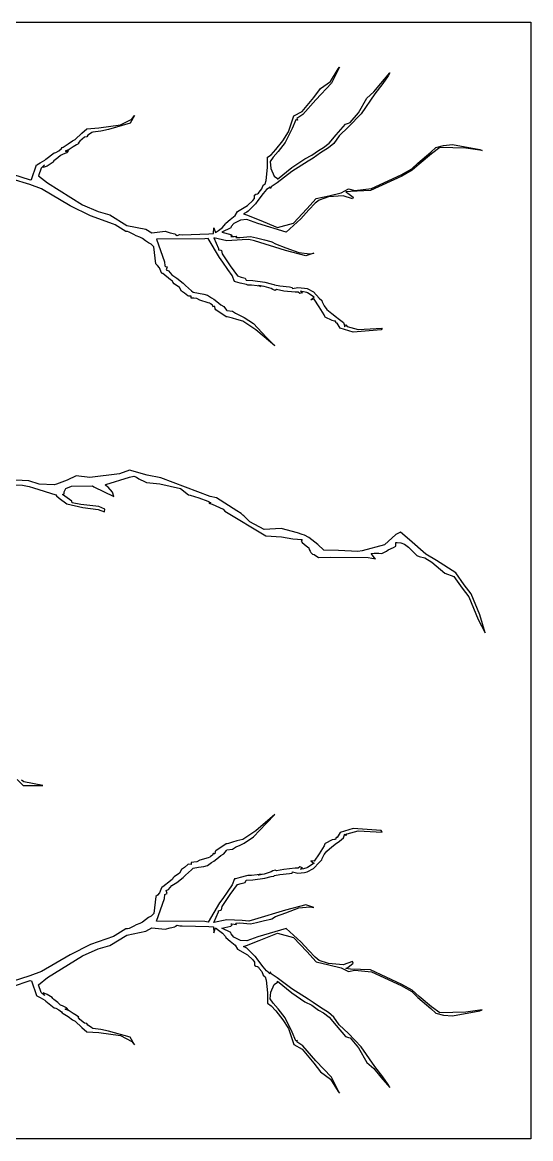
# Model space of a CAD drawing. Extents: x -90 to 240, y -94 to 210.
# Drawn here: x 101 to 239.9, y -94.3 to 210.5 of the extents above; entities that cross this region are included whole.
import ezdxf

# ---------------------------------------------------------------- set-up
doc = ezdxf.new("R2010")
doc.units = 0
doc.layers.add('Layer_1', color=7, linetype='CONTINUOUS')

msp = doc.modelspace()

# ---------------------------------------------------------------- linework, layer by layer
at = {"layer": 'Layer_1', "color": 7}
for p, q in [((-90.311111, 210.457151), (239.888889, 210.457151)), ((239.888889, 210.457151), (239.888889, -94.342849)), ((187.62879, 198.170051), (185.515676, 193.835555)), ((187.253115, 197.725816), (187.62879, 198.170051)), ((185.169516, 194.31174), (187.253115, 197.725816)), ((198.990413, 193.767652), (201.413172, 196.62912)), ((200.951411, 195.805886), (199.539631, 193.741118)), ((201.413172, 196.62912), (200.951411, 195.805886)), ((180.606816, 189.964818), (182.461225, 192.354038)), ((185.515676, 193.835555), (181.178547, 189.324811)), ((182.461225, 192.354038), (185.169516, 194.31174)), ((197.005637, 191.450156), (198.990413, 193.767652)), ((199.539631, 193.741118), (197.327622, 190.920146)), ((177.418495, 186.117864), (180.606816, 189.964818)), ((181.178547, 189.324811), (177.625392, 185.290777)), ((192.867413, 185.760361), (195.119777, 189.75943)), ((197.327622, 190.920146), (193.608531, 185.509957)), ((195.119777, 189.75943), (197.005637, 191.450156)), ((175.165165, 184.883943), (177.418495, 186.117864)), ((130.471912, 182.885798), (124.593804, 181.213668)), ((127.810116, 182.458886), (130.952861, 184.038114)), ((131.634713, 184.979596), (130.471912, 182.885798)), ((130.952861, 184.038114), (131.634713, 184.979596)), ((173.748093, 180.517609), (175.165165, 184.883943)), ((175.755447, 183.853962), (174.693682, 181.508599)), ((176.176031, 183.7652), (175.755447, 183.853962)), ((177.625392, 185.290777), (175.994977, 184.187099)), ((175.994977, 184.187099), (176.176031, 183.7652)), ((189.310876, 182.662103), (190.118309, 182.956512)), ((193.608531, 185.509957), (190.105022, 181.916825)), ((190.118309, 182.956512), (190.545601, 183.099299)), ((190.545601, 183.099299), (192.867413, 185.760361)), ((115.463992, 178.507473), (117.28113, 180.231659)), ((117.28113, 180.231659), (118.606691, 181.422273)), ((118.606691, 181.422273), (121.916119, 181.621694)), ((119.658167, 180.075285), (118.892523, 179.620391)), ((120.011187, 180.36425), (119.658167, 180.075285)), ((120.310639, 180.479459), (120.011187, 180.36425)), ((122.44729, 180.769896), (120.310639, 180.479459)), ((121.916119, 181.621694), (127.810116, 182.458886)), ((124.593804, 181.213668), (122.44729, 180.769896)), ((172.169582, 178.123087), (173.748093, 180.517609)), ((174.693682, 181.508599), (172.783833, 177.639572)), ((186.740247, 179.727779), (189.310876, 182.662103)), ((190.105022, 181.916825), (187.542243, 179.475549)), ((112.172569, 176.40032), (113.535437, 177.262455)), ((113.535437, 177.262455), (114.71159, 178.135109)), ((114.71159, 178.135109), (115.463992, 178.507473)), ((115.820012, 177.007473), (114.933281, 176.424913)), ((116.4297, 177.378505), (115.820012, 177.007473)), ((116.679788, 178.04635), (116.245259, 177.466976)), ((116.245259, 177.466976), (116.4297, 177.378505)), ((117.983378, 179.080037), (116.679788, 178.04635)), ((118.666167, 179.152461), (117.983378, 179.080037)), ((118.892523, 179.620391), (118.666167, 179.152461)), ((170.280649, 175.732853), (172.169582, 178.123087)), ((172.783833, 177.639572), (170.940998, 175.186649)), ((183.299715, 176.246148), (184.807552, 177.424217)), ((186.09404, 177.401535), (184.611337, 176.146176)), ((184.807552, 177.424217), (186.740247, 179.727779)), ((187.542243, 179.475549), (186.09404, 177.401535)), ((213.942648, 176.308169), (216.041052, 176.846931)), ((216.041052, 176.846931), (218.50339, 177.103999)), ((218.50339, 177.103999), (226.03655, 175.728767)), ((107.455479, 173.068083), (109.727306, 174.857304)), ((109.727306, 174.857304), (110.144241, 174.95206)), ((110.144241, 174.95206), (110.938141, 175.395685)), ((111.465425, 174.135721), (110.741209, 173.44485)), ((110.938141, 175.395685), (111.697048, 175.999305)), ((111.983768, 174.361098), (111.465425, 174.135721)), ((111.697048, 175.999305), (111.902006, 176.28569)), ((111.902006, 176.28569), (112.172569, 176.40032)), ((113.070092, 174.864893), (111.983768, 174.361098)), ((113.787792, 175.709621), (112.751963, 175.259098)), ((112.751963, 175.259098), (112.91386, 175.156434)), ((112.91386, 175.156434), (113.638076, 175.504231)), ((113.638076, 175.504231), (113.070092, 174.864893)), ((114.933281, 176.424913), (113.787792, 175.709621)), ((168.000392, 173.638677), (168.985308, 174.312054)), ((168.985308, 174.312054), (170.280649, 175.732853)), ((170.940998, 175.186649), (169.537067, 173.637201)), ((178.178982, 173.223266), (180.122116, 174.183318)), ((180.122116, 174.183318), (181.932634, 175.485026)), ((182.452591, 174.801568), (180.455195, 173.377351)), ((181.932634, 175.485026), (183.299715, 176.246148)), ((184.611337, 176.146176), (182.452591, 174.801568)), ((209.075895, 172.026717), (212.639058, 175.021382)), ((212.771067, 174.569152), (209.457716, 171.769965)), ((212.639058, 175.021382), (213.942648, 176.308169)), ((215.077525, 176.272857), (212.771067, 174.569152)), ((222.184615, 176.061936), (215.077525, 176.272857)), ((226.674759, 175.459561), (222.184615, 176.061936)), ((226.03655, 175.728767), (226.674759, 175.459561)), ((103.553297, 167.525967), (104.877701, 171.504671)), ((104.877701, 171.504671), (104.976244, 171.565475)), ((104.976244, 171.565475), (105.915813, 172.098413)), ((105.915813, 172.098413), (107.19063, 172.817185)), ((107.06218, 171.518835), (106.146617, 170.667331)), ((106.687202, 170.786711), (107.06218, 171.518835)), ((107.792689, 171.225124), (106.687202, 170.786711)), ((107.19063, 172.817185), (107.455479, 173.068083)), ((109.17588, 172.071268), (107.792689, 171.225124)), ((109.372375, 172.284276), (109.17588, 172.071268)), ((109.654882, 172.595488), (109.372375, 172.284276)), ((110.741209, 173.44485), (109.654882, 172.595488)), ((167.642738, 167.291262), (168.016987, 170.818346)), ((168.016987, 170.818346), (168.000392, 173.638677)), ((169.537067, 173.637201), (168.728943, 172.424427)), ((168.728943, 172.424427), (168.855788, 170.554324)), ((170.69947, 167.59839), (174.638327, 170.810147)), ((174.638327, 170.810147), (178.178982, 173.223266)), ((179.084131, 172.523064), (174.655601, 169.728948)), ((180.455195, 173.377351), (179.084131, 172.523064)), ((207.374487, 170.458148), (209.075895, 172.026717)), ((209.457716, 171.769965), (207.505816, 170.050329)), ((103.04791, 166.139739), (98.20796, 167.658916)), ((98.29949, 169.009569), (103.171182, 167.407718)), ((106.146617, 170.667331), (105.382004, 168.55647)), ((105.382004, 168.55647), (107.880635, 166.599434)), ((168.855788, 170.554324), (169.806199, 168.479675)), ((169.806199, 168.479675), (170.676158, 167.839177)), ((174.655601, 169.728948), (170.633779, 166.665598)), ((170.676158, 167.839177), (170.69947, 167.59839)), ((204.675619, 168.467161), (196.144097, 164.495323)), ((196.41045, 165.090629), (204.477617, 168.776372)), ((204.477617, 168.776372), (207.374487, 170.458148)), ((207.505816, 170.050329), (204.675619, 168.467161)), ((106.272206, 164.991191), (103.04791, 166.139739)), ((103.171182, 167.407718), (103.553297, 167.525967)), ((114.072608, 160.367383), (106.272206, 164.991191)), ((107.880635, 166.599434), (117.454254, 160.637156)), ((165.75462, 164.122146), (166.481153, 164.96699)), ((166.481153, 164.96699), (166.774944, 165.998566)), ((166.774944, 165.998566), (167.307554, 166.384891)), ((167.712469, 164.816817), (166.825114, 163.684606)), ((167.307554, 166.384891), (167.642738, 167.291262)), ((168.132229, 165.117685), (167.712469, 164.816817)), ((168.581812, 165.570581), (168.132229, 165.117685)), ((168.650903, 165.23614), (168.581812, 165.570581)), ((168.783373, 165.111313), (168.650903, 165.23614)), ((168.972806, 165.563224), (168.783373, 165.111313)), ((170.633779, 166.665598), (168.972806, 165.563224)), ((188.142826, 163.939907), (190.115388, 164.966033)), ((190.115388, 164.966033), (191.85351, 164.548624)), ((191.85351, 164.548624), (196.41045, 165.090629)), ((162.53346, 160.416995), (163.957601, 161.787909)), ((163.957601, 161.787909), (164.393459, 162.378928)), ((164.393459, 162.378928), (164.465881, 163.253088)), ((164.465881, 163.253088), (164.767796, 163.533679)), ((165.327511, 161.790661), (164.664303, 160.868675)), ((164.767796, 163.533679), (165.249852, 163.629305)), ((165.249852, 163.629305), (165.522444, 163.783243)), ((166.825114, 163.684606), (165.327511, 161.790661)), ((165.522444, 163.783243), (165.75462, 164.122146)), ((178.73601, 159.518879), (181.279941, 162.339764)), ((182.123865, 161.928148), (180.981426, 161.068502)), ((181.279941, 162.339764), (184.749096, 163.109228)), ((184.677592, 162.782723), (182.123865, 161.928148)), ((188.666953, 163.105667), (184.677592, 162.782723)), ((184.749096, 163.109228), (188.142826, 163.939907)), ((191.201712, 162.233507), (188.666953, 163.105667)), ((190.622341, 164.296915), (189.391171, 164.1603)), ((189.391171, 164.1603), (189.946201, 163.832462)), ((189.946201, 163.832462), (191.394636, 162.704448)), ((196.144097, 164.495323), (190.622341, 164.296915)), ((191.394636, 162.704448), (191.201712, 162.233507)), ((119.64055, 157.612722), (114.072608, 160.367383)), ((117.454254, 160.637156), (121.702754, 158.785073)), ((121.702754, 158.785073), (124.892909, 157.899559)), ((159.124571, 157.749038), (159.770648, 158.835365)), ((159.770648, 158.835365), (162.53346, 160.416995)), ((162.360824, 158.618099), (161.41934, 158.163261)), ((162.739984, 158.910306), (162.360824, 158.618099)), ((164.563569, 160.737941), (162.739984, 158.910306)), ((164.664303, 160.868675), (164.563569, 160.737941)), ((175.084243, 155.63505), (178.73601, 159.518879)), ((179.293105, 159.219402), (177.050694, 156.822534)), ((180.981426, 161.068502), (179.293105, 159.219402)), ((125.949766, 155.360812), (119.64055, 157.612722)), ((124.892909, 157.899559), (129.573167, 155.019292)), ((156.51513, 155.426039), (156.577634, 155.655993)), ((156.577634, 155.655993), (157.787927, 156.662714)), ((157.787927, 156.662714), (159.124571, 157.749038)), ((158.815095, 155.536817), (158.104998, 154.700781)), ((160.654805, 156.449388), (158.815095, 155.536817)), ((162.334403, 156.599852), (160.654805, 156.449388)), ((161.41934, 158.163261), (162.213959, 157.865407)), ((162.213959, 157.865407), (165.6902, 156.503877)), ((165.356007, 155.526358), (162.334403, 156.599852)), ((173.087027, 153.198724), (165.356007, 155.526358)), ((165.6902, 156.503877), (170.731778, 154.475983)), ((170.731778, 154.475983), (175.084243, 155.63505)), ((177.050694, 156.822534), (173.087027, 153.198724)), ((126.385151, 155.141838), (125.949766, 155.360812)), ((129.258636, 153.332918), (126.385151, 155.141838)), ((129.73234, 153.324225), (129.258636, 153.332918)), ((129.573167, 155.019292), (134.779114, 153.94151)), ((130.197188, 153.190099), (129.73234, 153.324225)), ((131.453365, 152.53474), (130.197188, 153.190099)), ((132.10682, 152.172632), (131.453365, 152.53474)), ((134.779114, 153.94151), (136.37849, 153.004346)), ((136.37849, 153.004346), (140.060268, 153.394524)), ((140.060268, 153.394524), (141.375929, 153.000232)), ((141.375929, 153.000232), (142.679519, 152.723784)), ((142.679519, 152.723784), (142.896443, 152.559067)), ((142.896443, 152.559067), (143.275648, 152.265353)), ((143.275648, 152.265353), (144.07027, 152.510285)), ((144.07027, 152.510285), (144.712047, 152.471437)), ((144.712047, 152.471437), (151.976796, 152.695829)), ((151.976796, 152.695829), (153.228455, 152.773319)), ((153.228455, 152.773319), (153.300876, 154.368247)), ((153.300876, 154.368247), (153.764132, 153.032532)), ((153.764132, 153.032532), (154.600806, 153.658111)), ((154.600806, 153.658111), (155.722295, 154.457935)), ((157.992595, 154.328039), (155.482775, 153.132185)), ((155.482775, 153.132185), (157.967996, 152.547364)), ((155.722295, 154.457935), (156.51513, 155.426039)), ((157.967996, 152.547364), (158.305164, 152.210721)), ((158.104998, 154.700781), (157.992595, 154.328039)), ((133.072446, 151.810524), (132.10682, 152.172632)), ((133.852192, 151.473793), (133.072446, 151.810524)), ((134.648832, 150.837089), (133.852192, 151.473793)), ((135.509429, 150.252474), (134.648832, 150.837089)), ((136.161224, 149.875301), (135.509429, 150.252474)), ((136.906618, 149.123099), (136.161224, 149.875301)), ((150.862826, 151.304722), (137.656914, 151.224391)), ((137.656914, 151.224391), (139.833102, 145.043227)), ((151.804308, 151.445337), (150.862826, 151.304722)), ((154.919124, 146.202294), (151.804308, 151.445337)), ((156.916628, 150.83966), (153.325164, 151.613067)), ((153.325164, 151.613067), (154.556333, 148.662434)), ((161.109084, 151.058839), (156.916628, 150.83966)), ((158.305164, 152.210721), (157.960153, 151.955304)), ((157.960153, 151.955304), (158.91129, 152.008432)), ((158.91129, 152.008432), (159.47618, 152.113616)), ((159.47618, 152.113616), (159.334361, 151.746061)), ((159.334361, 151.746061), (160.409151, 151.692239)), ((160.409151, 151.692239), (163.335648, 151.946583)), ((162.910322, 151.20177), (161.109084, 151.058839)), ((164.475775, 150.796556), (162.910322, 151.20177)), ((163.335648, 151.946583), (164.982302, 151.615472)), ((172.879024, 148.169792), (164.475775, 150.796556)), ((164.982302, 151.615472), (167.174184, 151.030535)), ((167.174184, 151.030535), (168.912303, 150.656404)), ((168.912303, 150.656404), (169.161449, 150.566313)), ((169.161449, 150.566313), (170.175355, 149.955217)), ((170.175355, 149.955217), (173.023866, 148.930364)), ((137.485992, 144.48811), (136.906618, 149.123099)), ((154.556333, 148.662434), (154.603185, 148.376105)), ((154.603185, 148.376105), (155.282307, 148.248095)), ((155.282307, 148.248095), (155.392608, 148.125353)), ((155.392608, 148.125353), (155.582547, 147.249254)), ((155.582547, 147.249254), (157.815311, 143.961134)), ((178.478448, 146.740941), (172.879024, 148.169792)), ((173.023866, 148.930364), (176.554469, 147.604874)), ((176.554469, 147.604874), (179.570733, 147.287001)), ((180.642875, 147.474572), (178.478448, 146.740941)), ((179.570733, 147.287001), (180.642875, 147.474572)), ((137.894684, 144.096397), (137.485992, 144.48811)), ((138.437493, 143.462359), (137.894684, 144.096397)), ((138.861969, 142.521659), (138.437493, 143.462359)), ((139.833102, 145.043227), (139.971207, 143.937495)), ((139.971207, 143.937495), (140.076772, 143.795952)), ((140.076772, 143.795952), (140.538632, 143.699835)), ((140.538632, 143.699835), (140.437418, 143.117797)), ((155.773428, 145.01794), (154.919124, 146.202294)), ((157.148759, 143.016059), (155.773428, 145.01794)), ((157.815311, 143.961134), (159.832142, 141.228548)), ((139.130845, 141.921226), (138.861969, 142.521659)), ((139.432487, 141.836203), (139.130845, 141.921226)), ((141.493076, 140.185855), (139.432487, 141.836203)), ((140.437418, 143.117797), (140.316551, 142.863509)), ((140.316551, 142.863509), (140.906523, 142.595113)), ((140.906523, 142.595113), (141.871375, 141.51968)), ((141.871375, 141.51968), (143.180263, 140.648796)), ((143.180263, 140.648796), (144.910373, 139.281502)), ((158.322261, 141.292943), (157.148759, 143.016059)), ((159.001183, 139.694509), (158.322261, 141.292943)), ((159.832142, 141.228548), (160.769419, 140.884748)), ((160.769419, 140.884748), (161.894878, 140.644712)), ((161.894878, 140.644712), (162.127328, 140.042165)), ((142.008284, 139.757611), (141.493076, 140.185855)), ((142.155127, 139.498836), (142.008284, 139.757611)), ((142.461911, 139.08073), (142.155127, 139.498836)), ((143.928115, 138.079168), (142.461911, 139.08073)), ((144.528261, 137.086556), (143.928115, 138.079168)), ((144.910373, 139.281502), (145.603488, 138.629707)), ((145.603488, 138.629707), (147.219817, 137.171019)), ((147.219817, 137.171019), (147.676272, 136.743094)), ((159.242241, 139.630315), (159.001183, 139.694509)), ((160.564788, 139.247523), (159.242241, 139.630315)), ((162.217693, 138.850391), (160.564788, 139.247523)), ((162.127328, 140.042165), (163.994857, 139.943062)), ((162.649755, 138.718091), (162.217693, 138.850391)), ((163.587453, 138.724187), (162.649755, 138.718091)), ((165.192109, 138.536585), (163.587453, 138.724187)), ((163.994857, 139.943062), (167.30279, 139.494281)), ((166.216228, 138.357239), (165.192109, 138.536585)), ((167.085287, 138.340147), (165.49493, 138.625113)), ((165.49493, 138.625113), (165.946557, 138.497362)), ((165.946557, 138.497362), (166.216228, 138.357239)), ((169.029132, 137.756343), (167.085287, 138.340147)), ((167.30279, 139.494281), (169.017211, 139.050653)), ((169.017211, 139.050653), (169.69247, 138.907837)), ((169.457816, 137.511238), (169.029132, 137.756343)), ((170.03719, 137.255503), (169.457816, 137.511238)), ((169.69247, 138.907837), (169.929192, 138.741817)), ((169.929192, 138.741817), (171.369081, 138.473599)), ((170.416686, 137.48027), (170.03719, 137.255503)), ((172.426492, 137.061122), (170.416686, 137.48027)), ((171.369081, 138.473599), (173.956802, 138.204856)), ((173.956802, 138.204856), (174.761988, 138.076002)), ((174.761988, 138.076002), (174.791181, 137.781014)), ((174.791181, 137.781014), (176.287896, 138.070267)), ((176.287896, 138.070267), (178.101128, 137.901495)), ((178.101128, 137.901495), (178.804728, 137.781477)), ((178.804728, 137.781477), (180.591164, 136.835708)), ((145.351331, 136.516103), (144.528261, 137.086556)), ((146.232276, 135.741829), (145.351331, 136.516103)), ((146.45719, 135.64519), (146.232276, 135.741829)), ((147.104546, 135.722042), (146.45719, 135.64519)), ((147.096898, 135.443221), (147.104546, 135.722042)), ((147.096898, 135.153534), (147.096898, 135.443221)), ((147.850138, 135.106575), (147.096898, 135.153534)), ((147.676272, 136.743094), (149.180138, 136.482956)), ((148.684886, 135.041077), (147.850138, 135.106575)), ((149.537197, 134.600407), (148.684886, 135.041077)), ((149.180138, 136.482956), (150.628573, 136.269949)), ((151.813573, 133.875869), (149.537197, 134.600407)), ((150.628573, 136.269949), (151.556593, 135.97499)), ((151.556593, 135.97499), (152.68772, 135.23988)), ((152.68772, 135.23988), (153.329431, 134.863779)), ((153.329431, 134.863779), (154.153689, 134.211318)), ((154.153689, 134.211318), (155.208128, 133.289563)), ((175.575702, 136.778445), (172.426492, 137.061122)), ((176.384924, 136.782509), (175.575702, 136.778445)), ((176.784378, 136.384683), (176.384924, 136.782509)), ((177.514013, 136.638161), (176.784378, 136.384683)), ((177.818023, 136.88396), (177.006391, 137.059945)), ((177.006391, 137.059945), (177.176043, 136.891636)), ((177.176043, 136.891636), (177.514013, 136.638161)), ((178.771039, 136.690316), (177.818023, 136.88396)), ((178.920956, 136.584494), (178.771039, 136.690316)), ((180.700567, 135.420722), (178.920956, 136.584494)), ((179.813867, 134.733915), (180.41088, 135.153514)), ((180.693153, 134.863827), (179.813867, 134.733915)), ((180.41088, 135.153514), (180.700567, 135.420722)), ((180.591164, 136.835708), (182.145638, 135.16158)), ((182.138825, 132.81438), (180.693153, 134.863827)), ((182.145638, 135.16158), (182.79303, 134.469227)), ((182.79303, 134.469227), (182.906111, 134.09837)), ((152.187648, 133.739457), (151.813573, 133.875869)), ((152.441058, 133.594555), (152.187648, 133.739457)), ((152.890635, 133.318658), (152.441058, 133.594555)), ((153.225079, 132.66353), (152.890635, 133.318658)), ((153.314315, 132.863704), (153.225079, 132.66353)), ((153.572958, 132.860797), (153.314315, 132.863704)), ((153.700985, 132.213433), (153.572958, 132.860797)), ((153.851443, 131.970589), (153.700985, 132.213433)), ((156.72455, 130.084843), (153.851443, 131.970589)), ((155.208128, 133.289563), (156.080595, 132.833569)), ((156.080595, 132.833569), (156.760054, 131.899994)), ((156.760054, 131.899994), (156.84931, 131.76216)), ((156.84931, 131.76216), (158.402457, 131.56135)), ((158.402457, 131.56135), (159.25128, 131.020011)), ((183.483634, 130.611371), (182.138825, 132.81438)), ((182.906111, 134.09837), (183.454449, 133.007612)), ((183.454449, 133.007612), (184.176808, 132.091886)), ((184.176808, 132.091886), (185.51775, 130.927256)), ((156.941814, 130.068615), (156.72455, 130.084843)), ((157.293874, 129.996194), (156.941814, 130.068615)), ((158.43193, 129.648569), (157.293874, 129.996194)), ((159.605159, 129.286461), (158.43193, 129.648569)), ((159.25128, 131.020011), (159.642951, 130.831049)), ((161.214853, 128.881131), (159.605159, 129.286461)), ((159.642951, 130.831049), (160.294266, 130.545362)), ((160.294266, 130.545362), (161.613017, 129.902979)), ((164.835939, 126.503237), (161.214853, 128.881131)), ((161.613017, 129.902979), (164.141178, 128.210368)), ((164.141178, 128.210368), (167.657464, 124.507477)), ((183.694169, 130.126058), (183.483634, 130.611371)), ((183.732562, 130.000015), (183.694169, 130.126058)), ((185.625243, 129.043124), (183.732562, 130.000015)), ((185.51775, 130.927256), (185.91493, 130.654226)), ((186.277038, 128.903029), (185.625243, 129.043124)), ((185.91493, 130.654226), (186.485629, 130.228852)), ((186.566725, 128.8984), (186.277038, 128.903029)), ((186.485629, 130.228852), (187.698854, 129.359791)), ((186.702737, 128.33018), (186.566725, 128.8984)), ((187.006219, 128.326708), (186.702737, 128.33018)), ((187.856441, 126.979927), (187.006219, 128.326708)), ((187.698854, 129.359791), (188.740954, 128.49073)), ((188.740954, 128.49073), (188.95664, 127.911356)), ((169.982032, 122.131603), (164.835939, 126.503237)), ((191.418978, 125.875989), (187.856441, 126.979927)), ((188.95664, 127.911356), (189.09906, 127.331982)), ((189.09906, 127.331982), (189.2231, 127.659241)), ((189.2231, 127.659241), (189.423269, 127.840295)), ((189.423269, 127.840295), (189.754976, 127.373263)), ((189.754976, 127.373263), (192.722568, 126.571845)), ((199.027946, 126.457881), (191.418978, 125.875989)), ((192.722568, 126.571845), (199.341844, 126.923697)), ((199.341844, 126.923697), (199.027946, 126.457881)), ((167.657464, 124.507477), (167.657464, 124.50663)), ((167.657464, 124.50663), (169.982032, 122.131603)), ((102.809681, 85.309545), (97.423441, 85.529481)), ((113.24078, 85.406773), (110.358425, 84.362269)), ((115.757537, 86.677242), (113.24078, 85.406773)), ((119.481814, 86.224405), (115.757537, 86.677242)), ((127.560601, 87.151369), (119.481814, 86.224405)), ((123.800531, 84.240405), (130.299152, 86.248919)), ((130.2436, 88.140158), (127.560601, 87.151369)), ((135.099654, 86.857833), (130.2436, 88.140158)), ((130.299152, 86.248919), (131.456303, 86.531214)), ((131.456303, 86.531214), (132.221264, 86.244857)), ((132.221264, 86.244857), (132.83683, 85.829395)), ((132.83683, 85.829395), (134.554508, 85.010861)), ((138.868401, 86.11335), (135.099654, 86.857833)), ((152.315889, 80.984052), (138.868401, 86.11335)), ((98.232502, 84.211813), (101.018724, 84.097228)), ((101.018724, 84.097228), (102.843573, 83.728209)), ((105.593221, 84.402847), (102.809681, 85.309545)), ((102.843573, 83.728209), (104.062886, 83.356192)), ((104.062886, 83.356192), (110.121934, 81.434038)), ((109.735135, 84.1713), (105.593221, 84.402847)), ((110.358425, 84.362269), (109.735135, 84.1713)), ((112.424139, 82.292736), (112.922852, 83.207187)), ((112.922852, 83.207187), (114.456252, 83.78191)), ((114.456252, 83.78191), (120.189653, 83.880696)), ((120.189653, 83.880696), (120.500126, 83.645461)), ((120.500126, 83.645461), (125.998486, 80.994412)), ((123.640404, 84.046646), (123.800531, 84.240405)), ((124.448313, 83.573006), (123.640404, 84.046646)), ((125.64822, 82.137127), (124.448313, 83.573006)), ((134.554508, 85.010861), (134.961511, 84.83203)), ((134.961511, 84.83203), (138.551217, 84.489593)), ((138.551217, 84.489593), (144.192182, 83.168951)), ((144.192182, 83.168951), (146.381044, 81.433381)), ((110.121934, 81.434038), (110.3464, 81.207498)), ((110.3464, 81.207498), (111.093456, 80.519421)), ((111.093456, 80.519421), (113.155558, 78.996609)), ((111.987409, 81.575739), (112.438589, 81.701562)), ((114.492439, 79.702486), (111.987409, 81.575739)), ((112.438589, 81.701562), (112.424139, 82.292736)), ((114.581218, 79.223476), (114.492439, 79.702486)), ((125.998486, 80.994412), (125.64822, 82.137127)), ((146.381044, 81.433381), (146.889129, 81.335331)), ((146.889129, 81.335331), (149.213039, 80.644301)), ((149.213039, 80.644301), (151.650325, 79.694691)), ((151.650325, 79.694691), (152.470829, 79.29691)), ((152.231271, 79.26286), (151.936721, 79.141426)), ((152.470829, 79.29691), (152.231271, 79.26286)), ((154.035009, 80.61946), (152.315889, 80.984052)), ((159.606028, 77.087765), (154.035009, 80.61946)), ((113.155558, 78.996609), (117.57684, 77.973477)), ((116.944868, 78.816997), (114.581218, 79.223476)), ((121.934114, 78.226193), (116.944868, 78.816997)), ((117.57684, 77.973477), (121.732983, 77.410204)), ((121.732983, 77.410204), (123.484454, 76.807011)), ((123.546294, 77.556869), (121.934114, 78.226193)), ((123.484454, 76.807011), (123.546294, 77.556869)), ((151.936721, 79.141426), (152.827982, 78.919602)), ((152.827982, 78.919602), (155.884366, 77.574469)), ((155.884366, 77.574469), (156.331629, 77.008856)), ((156.331629, 77.008856), (167.553637, 70.234526)), ((160.807377, 76.369823), (159.606028, 77.087765)), ((161.21763, 75.891182), (160.807377, 76.369823)), ((161.493242, 75.688146), (161.21763, 75.891182)), ((163.142035, 74.032374), (161.493242, 75.688146)), ((167.104946, 71.943901), (163.142035, 74.032374)), ((171.684256, 72.275713), (167.104946, 71.943901)), ((167.553637, 70.234526), (171.788277, 69.993051)), ((176.144154, 71.036548), (171.684256, 72.275713)), ((177.426719, 70.619568), (176.144154, 71.036548)), ((178.051344, 70.429415), (177.426719, 70.619568)), ((179.253755, 69.820726), (178.051344, 70.429415)), ((203.068394, 70.654439), (199.959203, 67.786858)), ((204.351599, 71.265261), (203.068394, 70.654439)), ((206.755602, 69.197552), (204.351599, 71.265261)), ((171.788277, 69.993051), (174.943812, 69.434082)), ((174.943812, 69.434082), (177.422593, 69.244956)), ((177.422593, 69.244956), (177.217468, 68.803815)), ((177.217468, 68.803815), (177.47731, 68.399839)), ((177.47731, 68.399839), (178.577889, 67.531786)), ((178.577889, 67.531786), (179.236415, 66.937699)), ((180.08922, 69.195378), (179.253755, 69.820726)), ((181.714611, 67.874779), (180.08922, 69.195378)), ((183.339994, 66.344084), (181.714611, 67.874779)), ((199.959203, 67.786858), (193.822224, 66.130386)), ((200.922342, 66.387826), (202.447968, 67.111593)), ((202.447968, 67.111593), (203.014763, 67.470563)), ((203.014763, 67.470563), (203.021029, 68.39363)), ((203.021029, 68.39363), (203.448595, 68.419877)), ((203.448595, 68.419877), (204.382285, 68.296433)), ((204.382285, 68.296433), (205.442659, 67.962364)), ((205.442659, 67.962364), (206.490364, 67.162741)), ((206.490364, 67.162741), (208.36737, 65.316607)), ((211.221676, 65.278456), (206.755602, 69.197552)), ((179.236415, 66.937699), (179.399438, 66.501437)), ((179.399438, 66.501437), (179.604566, 66.091188)), ((179.604566, 66.091188), (179.808183, 65.676993)), ((179.808183, 65.676993), (180.244442, 65.240734)), ((180.244442, 65.240734), (180.74776, 65.181368)), ((180.74776, 65.181368), (181.942537, 64.344292)), ((181.942537, 64.344292), (185.100149, 64.404145)), ((187.355576, 66.287634), (183.339994, 66.344084)), ((185.100149, 64.404145), (195.446794, 64.313275)), ((192.697278, 66.018016), (187.355576, 66.287634)), ((193.822224, 66.130386), (192.697278, 66.018016)), ((195.446794, 64.313275), (197.498056, 64.011413)), ((196.315561, 65.415133), (197.107528, 65.533367)), ((197.241465, 64.235165), (196.315561, 65.415133)), ((197.107528, 65.533367), (198.421046, 65.550583)), ((197.498056, 64.011413), (197.241465, 64.235165)), ((198.421046, 65.550583), (199.124466, 65.413025)), ((199.124466, 65.413025), (199.379261, 65.533966)), ((199.379261, 65.533966), (200.520275, 66.027665)), ((200.520275, 66.027665), (200.922342, 66.387826)), ((208.36737, 65.316607), (208.772673, 64.906357)), ((208.772673, 64.906357), (209.456424, 64.598667)), ((209.456424, 64.598667), (210.9558, 64.290977)), ((210.9558, 64.290977), (212.924407, 63.060223)), ((214.140136, 63.472646), (211.221676, 65.278456)), ((212.924407, 63.060223), (216.478711, 60.040233)), ((219.39756, 60.18575), (214.140136, 63.472646)), ((216.478711, 60.040233), (218.900217, 59.111547)), ((218.900217, 59.111547), (221.184938, 56.005816)), ((221.7298, 56.906444), (219.39756, 60.18575)), ((221.184938, 56.005816), (223.019789, 53.614987)), ((223.601435, 54.447639), (221.7298, 56.906444)), ((223.019789, 53.614987), (225.575907, 47.441066)), ((225.99878, 48.673257), (223.601435, 54.447639)), ((225.575907, 47.441066), (227.409158, 43.791791)), ((227.409158, 43.791791), (225.99878, 48.673257)), ((99.594148, 3.704676), (101.276568, 2.071964)), ((101.414278, 3.088331), (100.772522, 3.573753)), ((106.61157, 2.10521), (101.414278, 3.088331)), ((101.276568, 2.071964), (106.61157, 2.10521)), ((169.982032, -5.876006), (164.835939, -10.247657)), ((167.657464, -8.251048), (169.982032, -5.876006)), ((164.141178, -11.953916), (167.657464, -8.251048)), ((167.657464, -8.251048), (167.657464, -8.251048)), ((164.835939, -10.247657), (161.214853, -12.625548)), ((161.613017, -13.646544), (164.141178, -11.953916)), ((186.702737, -12.07386), (186.566725, -12.642087)), ((187.006219, -12.070474), (186.702737, -12.07386)), ((187.856441, -10.723681), (187.006219, -12.070474)), ((191.418978, -9.619741), (187.856441, -10.723681)), ((188.740954, -12.234501), (188.95664, -11.655127)), ((188.95664, -11.655127), (189.09906, -11.075753)), ((189.09906, -11.075753), (189.2231, -11.40299)), ((189.2231, -11.40299), (189.423269, -11.584064)), ((189.423269, -11.584064), (189.754976, -11.117014)), ((189.754976, -11.117014), (192.722568, -10.315616)), ((199.027946, -10.201626), (191.418978, -9.619741)), ((192.722568, -10.315616), (199.341844, -10.667462)), ((199.341844, -10.667462), (199.027946, -10.201626)), ((156.72455, -13.829396), (153.851443, -15.715148)), ((156.941814, -13.813027), (156.72455, -13.829396)), ((157.293874, -13.740608), (156.941814, -13.813027)), ((158.43193, -13.392967), (157.293874, -13.740608)), ((158.402457, -15.30491), (159.25128, -14.763579)), ((159.605159, -13.030876), (158.43193, -13.392967)), ((159.25128, -14.763579), (159.642951, -14.574603)), ((161.214853, -12.625548), (159.605159, -13.030876)), ((159.642951, -14.574603), (160.294266, -14.28891)), ((160.294266, -14.28891), (161.613017, -13.646544)), ((183.483634, -14.354922), (182.138825, -16.557948)), ((183.694169, -13.869612), (183.483634, -14.354922)), ((183.732562, -13.743572), (183.694169, -13.869612)), ((185.625243, -12.786697), (183.732562, -13.743572)), ((184.176808, -15.835657), (185.51775, -14.67101)), ((185.51775, -14.67101), (185.91493, -14.397989)), ((186.277038, -12.646602), (185.625243, -12.786697)), ((185.91493, -14.397989), (186.485629, -13.972623)), ((186.566725, -12.642087), (186.277038, -12.646602)), ((186.485629, -13.972623), (187.698854, -13.103548)), ((187.698854, -13.103548), (188.740954, -12.234501)), ((151.813573, -17.620346), (149.537197, -18.344866)), ((152.187648, -17.483919), (151.813573, -17.620346)), ((152.441058, -17.339026), (152.187648, -17.483919)), ((152.890635, -17.063126), (152.441058, -17.339026)), ((153.225079, -16.408004), (152.890635, -17.063126)), ((153.314315, -16.608156), (153.225079, -16.408004)), ((153.572958, -16.605333), (153.314315, -16.608156)), ((153.329431, -18.607333), (154.153689, -17.954892)), ((153.700985, -15.957972), (153.572958, -16.605333)), ((153.851443, -15.715148), (153.700985, -15.957972)), ((154.153689, -17.954892), (155.208128, -17.033126)), ((155.208128, -17.033126), (156.080595, -16.577139)), ((156.080595, -16.577139), (156.760054, -15.643548)), ((156.760054, -15.643548), (156.84931, -15.505711)), ((156.84931, -15.505711), (158.402457, -15.30491)), ((182.138825, -16.557948), (180.693153, -18.60739)), ((182.145638, -18.905332), (182.79303, -18.212984)), ((182.79303, -18.212984), (182.906111, -17.842116)), ((182.906111, -17.842116), (183.454449, -16.751383)), ((183.454449, -16.751383), (184.176808, -15.835657)), ((144.528261, -20.831018), (143.928115, -21.823622)), ((145.351331, -20.260563), (144.528261, -20.831018)), ((146.232276, -19.486286), (145.351331, -20.260563)), ((145.603488, -22.373278), (147.219817, -20.914584)), ((146.45719, -19.389653), (146.232276, -19.486286)), ((147.104546, -19.466502), (146.45719, -19.389653)), ((147.850138, -18.851032), (147.096898, -18.897994)), ((147.096898, -18.897994), (147.096898, -19.187695)), ((147.096898, -19.187695), (147.104546, -19.466502)), ((147.219817, -20.914584), (147.676272, -20.486651)), ((147.676272, -20.486651), (149.180138, -20.226527)), ((148.684886, -18.785528), (147.850138, -18.851032)), ((149.537197, -18.344866), (148.684886, -18.785528)), ((149.180138, -20.226527), (150.628573, -20.013505)), ((150.628573, -20.013505), (151.556593, -19.718555)), ((151.556593, -19.718555), (152.68772, -18.983451)), ((152.68772, -18.983451), (153.329431, -18.607333)), ((169.457816, -21.254916), (169.029132, -21.500026)), ((170.03719, -20.999166), (169.457816, -21.254916)), ((170.416686, -21.223956), (170.03719, -20.999166)), ((172.426492, -20.8048), (170.416686, -21.223956)), ((175.575702, -20.522126), (172.426492, -20.8048)), ((176.384924, -20.526077), (175.575702, -20.522126)), ((176.784378, -20.128257), (176.384924, -20.526077)), ((177.514013, -20.381721), (176.784378, -20.128257)), ((177.818023, -20.627508), (177.006391, -20.803502)), ((177.006391, -20.803502), (177.176043, -20.635184)), ((177.176043, -20.635184), (177.514013, -20.381721)), ((178.771039, -20.433875), (177.818023, -20.627508)), ((178.920956, -20.328042), (178.771039, -20.433875)), ((178.804728, -21.525229), (180.591164, -20.579474)), ((180.700567, -19.16427), (178.920956, -20.328042)), ((180.693153, -18.60739), (179.813867, -18.477483)), ((179.813867, -18.477483), (180.41088, -18.897062)), ((180.41088, -18.897062), (180.700567, -19.16427)), ((180.591164, -20.579474), (182.145638, -18.905332)), ((141.493076, -23.930326), (139.432487, -25.580677)), ((142.008284, -23.502082), (141.493076, -23.930326)), ((142.155127, -23.243313), (142.008284, -23.502082)), ((142.461911, -22.825201), (142.155127, -23.243313)), ((143.928115, -21.823622), (142.461911, -22.825201)), ((143.180263, -24.392352), (144.910373, -23.02507)), ((144.910373, -23.02507), (145.603488, -22.373278)), ((159.001183, -23.438074), (158.322261, -25.036496)), ((159.242241, -23.373869), (159.001183, -23.438074)), ((160.564788, -22.991091), (159.242241, -23.373869)), ((162.217693, -22.593948), (160.564788, -22.991091)), ((161.894878, -24.388458), (162.127328, -23.785913)), ((162.127328, -23.785913), (163.994857, -23.686825)), ((162.649755, -22.461642), (162.217693, -22.593948)), ((163.587453, -22.467851), (162.649755, -22.461642)), ((165.192109, -22.280258), (163.587453, -22.467851)), ((163.994857, -23.686825), (167.30279, -23.238035)), ((166.216228, -22.100906), (165.192109, -22.280258)), ((167.085287, -22.083831), (165.49493, -22.368791)), ((165.49493, -22.368791), (165.946557, -22.241029)), ((165.946557, -22.241029), (166.216228, -22.100906)), ((169.029132, -21.500026), (167.085287, -22.083831)), ((167.30279, -23.238035), (169.017211, -22.79441)), ((169.017211, -22.79441), (169.69247, -22.651606)), ((169.69247, -22.651606), (169.929192, -22.485574)), ((169.929192, -22.485574), (171.369081, -22.21735)), ((171.369081, -22.21735), (173.956802, -21.948618)), ((173.956802, -21.948618), (174.761988, -21.819756)), ((174.761988, -21.819756), (174.791181, -21.524777)), ((174.791181, -21.524777), (176.287896, -21.814027)), ((176.287896, -21.814027), (178.101128, -21.645258)), ((178.101128, -21.645258), (178.804728, -21.525229)), ((138.437493, -27.206814), (137.894684, -27.840854)), ((138.861969, -26.26611), (138.437493, -27.206814)), ((139.130845, -25.665683), (138.861969, -26.26611)), ((139.432487, -25.580677), (139.130845, -25.665683)), ((140.316551, -26.607063), (140.906523, -26.33867)), ((140.437418, -26.861345), (140.316551, -26.607063)), ((140.538632, -27.4434), (140.437418, -26.861345)), ((140.906523, -26.33867), (141.871375, -25.263234)), ((141.871375, -25.263234), (143.180263, -24.392352)), ((157.148759, -26.759632), (155.773428, -28.761491)), ((158.322261, -25.036496), (157.148759, -26.759632)), ((157.815311, -27.704879), (159.832142, -24.972319)), ((159.832142, -24.972319), (160.769419, -24.628516)), ((160.769419, -24.628516), (161.894878, -24.388458)), ((137.485992, -28.232578), (136.906618, -32.86757)), ((137.894684, -27.840854), (137.485992, -28.232578)), ((137.656914, -34.967953), (139.833102, -28.786778)), ((139.833102, -28.786778), (139.971207, -27.68106)), ((139.971207, -27.68106), (140.076772, -27.539525)), ((140.076772, -27.539525), (140.538632, -27.4434)), ((154.919124, -29.945865), (151.804308, -35.188905)), ((155.773428, -28.761491), (154.919124, -29.945865)), ((155.582547, -30.993022), (157.815311, -27.704879)), ((136.906618, -32.86757), (136.161224, -33.619777)), ((153.325164, -35.356827), (154.556333, -32.406194)), ((154.556333, -32.406194), (154.603185, -32.119851)), ((154.603185, -32.119851), (155.282307, -31.991863)), ((155.282307, -31.991863), (155.392608, -31.869125)), ((155.392608, -31.869125), (155.582547, -30.993022)), ((172.879024, -31.913546), (164.475775, -34.540302)), ((170.175355, -33.698969), (173.023866, -32.674135)), ((178.478448, -30.484712), (172.879024, -31.913546)), ((173.023866, -32.674135), (176.554469, -31.348622)), ((176.554469, -31.348622), (179.570733, -31.030755)), ((180.642875, -31.21832), (178.478448, -30.484712)), ((179.570733, -31.030755), (180.642875, -31.21832)), ((131.453365, -36.279214), (130.197188, -36.934562)), ((132.10682, -35.917094), (131.453365, -36.279214)), ((133.072446, -35.554975), (132.10682, -35.917094)), ((133.852192, -35.218256), (133.072446, -35.554975)), ((134.648832, -34.581562), (133.852192, -35.218256)), ((135.509429, -33.996939), (134.648832, -34.581562)), ((136.161224, -33.619777), (135.509429, -33.996939)), ((150.862826, -35.048273), (137.656914, -34.967953)), ((141.375929, -36.743977), (142.679519, -36.467541)), ((142.679519, -36.467541), (142.896443, -36.302836)), ((142.896443, -36.302836), (143.275648, -36.009099)), ((143.275648, -36.009099), (144.07027, -36.25404)), ((144.07027, -36.25404), (144.712047, -36.215206)), ((144.712047, -36.215206), (151.976796, -36.439572)), ((151.804308, -35.188905), (150.862826, -35.048273)), ((151.976796, -36.439572), (153.228455, -36.517071)), ((153.228455, -36.517071), (153.300876, -38.111993)), ((156.916628, -34.583425), (153.325164, -35.356827)), ((155.482775, -36.875944), (157.967996, -36.291124)), ((161.109084, -34.802599), (156.916628, -34.583425)), ((158.305164, -35.954489), (157.960153, -35.69905)), ((157.960153, -35.69905), (158.91129, -35.752192)), ((157.967996, -36.291124), (158.305164, -35.954489)), ((158.91129, -35.752192), (159.47618, -35.857376)), ((159.334361, -35.48981), (160.409151, -35.43599)), ((159.47618, -35.857376), (159.334361, -35.48981)), ((160.409151, -35.43599), (163.335648, -35.690329)), ((162.910322, -34.945516), (161.109084, -34.802599)), ((164.475775, -34.540302), (162.910322, -34.945516)), ((163.335648, -35.690329), (164.982302, -35.359226)), ((164.982302, -35.359226), (167.174184, -34.774292)), ((167.174184, -34.774292), (168.912303, -34.40015)), ((168.912303, -34.40015), (169.161449, -34.310065)), ((169.161449, -34.310065), (170.175355, -33.698969)), ((125.949766, -39.105331), (119.64055, -41.357238)), ((124.892909, -41.643327), (129.573167, -38.763052)), ((126.385151, -38.886354), (125.949766, -39.105331)), ((129.258636, -37.077451), (126.385151, -38.886354)), ((129.73234, -37.068702), (129.258636, -37.077451)), ((129.573167, -38.763052), (134.779114, -37.685273)), ((130.197188, -36.934562), (129.73234, -37.068702)), ((134.779114, -37.685273), (136.37849, -36.748098)), ((136.37849, -36.748098), (140.060268, -37.13827)), ((140.060268, -37.13827), (141.375929, -36.743977)), ((153.300876, -38.111993), (153.764132, -36.776292)), ((153.764132, -36.776292), (154.600806, -37.401866)), ((154.600806, -37.401866), (155.722295, -38.201683)), ((157.992595, -38.071805), (155.482775, -36.875944)), ((155.722295, -38.201683), (156.51513, -39.16979)), ((156.51513, -39.16979), (156.577634, -39.399745)), ((156.577634, -39.399745), (157.787927, -40.40646)), ((158.104998, -38.444536), (157.992595, -38.071805)), ((158.815095, -39.280562), (158.104998, -38.444536)), ((160.654805, -40.193156), (158.815095, -39.280562)), ((165.356007, -39.27012), (162.334403, -40.343609)), ((173.087027, -36.942492), (165.356007, -39.27012)), ((165.6902, -40.247625), (170.731778, -38.219746)), ((170.731778, -38.219746), (175.084243, -39.378804)), ((177.050694, -40.566282), (173.087027, -36.942492)), ((175.084243, -39.378804), (178.73601, -43.262633)), ((119.64055, -41.357238), (114.072608, -44.111896)), ((117.454254, -44.380911), (121.702754, -42.528827)), ((121.702754, -42.528827), (124.892909, -41.643327)), ((157.787927, -40.40646), (159.124571, -41.49279)), ((159.124571, -41.49279), (159.770648, -42.579119)), ((159.770648, -42.579119), (162.53346, -44.160749)), ((162.334403, -40.343609), (160.654805, -40.193156)), ((161.41934, -41.907007), (162.213959, -41.609178)), ((162.360824, -42.361865), (161.41934, -41.907007)), ((162.213959, -41.609178), (165.6902, -40.247625)), ((162.739984, -42.654078), (162.360824, -42.361865)), ((164.563569, -44.481692), (162.739984, -42.654078)), ((179.293105, -42.963167), (177.050694, -40.566282)), ((114.072608, -44.111896), (106.272206, -48.735712)), ((107.880635, -50.343194), (117.454254, -44.380911)), ((162.53346, -44.160749), (163.957601, -45.531672)), ((163.957601, -45.531672), (164.393459, -46.122673)), ((164.664303, -44.612446), (164.563569, -44.481692)), ((165.327511, -45.534409), (164.664303, -44.612446)), ((166.825114, -47.428374), (165.327511, -45.534409)), ((178.73601, -43.262633), (181.279941, -46.083529)), ((180.981426, -44.812259), (179.293105, -42.963167)), ((182.123865, -45.671908), (180.981426, -44.812259)), ((184.677592, -46.526477), (182.123865, -45.671908)), ((106.272206, -48.735712), (103.04791, -49.884272)), ((164.393459, -46.122673), (164.465881, -46.996857)), ((164.465881, -46.996857), (164.767796, -47.277442)), ((164.767796, -47.277442), (165.249852, -47.373059)), ((165.249852, -47.373059), (165.522444, -47.527011)), ((165.522444, -47.527011), (165.75462, -47.865904)), ((165.75462, -47.865904), (166.481153, -48.710736)), ((166.481153, -48.710736), (166.774944, -49.742314)), ((167.712469, -48.560565), (166.825114, -47.428374)), ((168.132229, -48.861442), (167.712469, -48.560565)), ((181.279941, -46.083529), (184.749096, -46.85298)), ((188.666953, -46.849424), (184.677592, -46.526477)), ((184.749096, -46.85298), (188.142826, -47.683673)), ((188.142826, -47.683673), (190.115388, -48.709804)), ((191.201712, -45.977272), (188.666953, -46.849424)), ((189.391171, -47.90406), (189.946201, -47.576231)), ((190.622341, -48.040684), (189.391171, -47.90406)), ((189.946201, -47.576231), (191.394636, -46.448217)), ((190.115388, -48.709804), (191.85351, -48.29237)), ((196.144097, -48.239086), (190.622341, -48.040684)), ((191.394636, -46.448217), (191.201712, -45.977272)), ((191.85351, -48.29237), (196.41045, -48.834377)), ((204.67561, -52.210912), (196.144097, -48.239086)), ((103.04791, -49.884272), (98.20796, -51.403446)), ((98.29949, -52.753315), (103.171182, -51.151478)), ((103.171182, -51.151478), (103.553297, -51.269729)), ((103.553297, -51.269729), (104.877701, -55.248414)), ((105.382004, -52.300236), (107.880635, -50.343194)), ((166.774944, -49.742314), (167.307554, -50.128648)), ((167.307554, -50.128648), (167.642738, -51.035033)), ((167.642738, -51.035033), (168.016987, -54.562106)), ((168.581812, -49.314353), (168.132229, -48.861442)), ((168.650903, -48.979891), (168.581812, -49.314353)), ((168.783373, -48.855064), (168.650903, -48.979891)), ((168.972806, -49.306987), (168.783373, -48.855064)), ((170.633779, -50.409347), (168.972806, -49.306987)), ((169.806199, -52.223443), (170.676158, -51.58294)), ((174.655601, -53.4727), (170.633779, -50.409347)), ((170.676158, -51.58294), (170.69947, -51.342148)), ((170.69947, -51.342148), (174.638327, -54.553893)), ((196.41045, -48.834377), (204.477631, -52.520143)), ((106.146617, -54.411088), (105.382004, -52.300236)), ((107.06218, -55.262581), (106.146617, -54.411088)), ((107.792689, -54.968872), (106.687202, -54.530468)), ((106.687202, -54.530468), (107.06218, -55.262581)), ((168.016987, -54.562106), (168.000392, -57.382437)), ((168.728943, -56.168176), (168.855788, -54.298087)), ((168.855788, -54.298087), (169.806199, -52.223443)), ((174.638327, -54.553893), (178.178982, -56.967034)), ((179.084131, -56.266812), (174.655601, -53.4727)), ((204.477631, -52.520143), (207.374501, -54.201905)), ((207.505819, -53.794094), (204.67561, -52.210912)), ((207.374501, -54.201905), (209.075906, -55.770468)), ((209.457725, -55.513731), (207.505819, -53.794094)), ((104.877701, -55.248414), (104.976244, -55.309232)), ((104.976244, -55.309232), (105.915813, -55.842181)), ((105.915813, -55.842181), (107.19063, -56.560944)), ((107.19063, -56.560944), (107.455479, -56.81184)), ((107.455479, -56.81184), (109.727306, -58.601072)), ((109.17588, -55.815031), (107.792689, -54.968872)), ((109.372375, -56.028024), (109.17588, -55.815031)), ((109.654882, -56.339231), (109.372375, -56.028024)), ((110.741209, -57.188607), (109.654882, -56.339231)), ((111.465425, -57.879487), (110.741209, -57.188607)), ((111.983768, -58.104841), (111.465425, -57.879487)), ((168.000392, -57.382437), (168.985308, -58.055819)), ((169.537067, -57.380969), (168.728943, -56.168176)), ((170.940998, -58.930398), (169.537067, -57.380969)), ((178.178982, -56.967034), (180.122116, -57.927069)), ((180.455195, -57.121099), (179.084131, -56.266812)), ((182.452591, -58.545334), (180.455195, -57.121099)), ((209.075906, -55.770468), (212.639046, -58.765128)), ((212.77107, -58.312924), (209.457725, -55.513731)), ((109.727306, -58.601072), (110.144241, -58.695814)), ((110.144241, -58.695814), (110.938141, -59.13944)), ((110.938141, -59.13944), (111.697048, -59.743056)), ((111.697048, -59.743056), (111.902006, -60.029456)), ((111.902006, -60.029456), (112.172569, -60.144066)), ((113.070092, -58.608636), (111.983768, -58.104841)), ((112.172569, -60.144066), (113.535437, -61.006198)), ((112.751963, -59.002844), (112.91386, -58.9002)), ((113.787792, -59.453384), (112.751963, -59.002844)), ((112.91386, -58.9002), (113.638076, -59.247982)), ((113.638076, -59.247982), (113.070092, -58.608636)), ((114.933281, -60.168676), (113.787792, -59.453384)), ((115.820012, -60.751239), (114.933281, -60.168676)), ((116.4297, -61.122248), (115.820012, -60.751239)), ((168.985308, -58.055819), (170.280649, -59.47661)), ((170.280649, -59.47661), (172.169582, -61.866835)), ((172.783833, -61.383332), (170.940998, -58.930398)), ((180.122116, -57.927069), (181.932634, -59.228791)), ((181.932634, -59.228791), (183.299715, -59.989916)), ((184.611337, -59.889925), (182.452591, -58.545334)), ((183.299715, -59.989916), (184.807552, -61.167968)), ((186.09404, -61.145278), (184.611337, -59.889925)), ((212.639046, -58.765128), (213.942659, -60.05192)), ((215.077531, -60.016614), (212.77107, -58.312924)), ((213.942659, -60.05192), (216.041066, -60.590683)), ((222.18462, -59.805682), (215.077531, -60.016614)), ((216.041066, -60.590683), (218.503398, -60.847759)), ((218.503398, -60.847759), (226.036559, -59.472518)), ((226.674748, -59.203306), (222.18462, -59.805682)), ((226.036559, -59.472518), (226.674748, -59.203306)), ((113.535437, -61.006198), (114.71159, -61.878858)), ((114.71159, -61.878858), (115.463992, -62.251222)), ((115.463992, -62.251222), (117.28113, -63.975402)), ((116.245259, -61.210725), (116.4297, -61.122248)), ((116.679788, -61.790099), (116.245259, -61.210725)), ((117.983378, -62.823794), (116.679788, -61.790099)), ((117.28113, -63.975402), (118.606691, -65.166041)), ((118.666167, -62.896212), (117.983378, -62.823794)), ((118.892523, -63.364137), (118.666167, -62.896212)), ((119.658167, -63.819051), (118.892523, -63.364137)), ((120.011187, -64.108018), (119.658167, -63.819051)), ((172.169582, -61.866835), (173.748093, -64.261378)), ((174.693682, -65.252345), (172.783833, -61.383332)), ((184.807552, -61.167968), (186.740247, -63.471522)), ((187.542243, -63.2193), (186.09404, -61.145278)), ((186.740247, -63.471522), (189.310876, -66.405872)), ((190.105022, -65.660579), (187.542243, -63.2193)), ((118.606691, -65.166041), (121.916119, -65.365459)), ((120.310639, -64.223221), (120.011187, -64.108018)), ((122.44729, -64.513656), (120.310639, -64.223221)), ((121.916119, -65.365459), (127.810116, -66.202643)), ((124.593804, -64.957422), (122.44729, -64.513656)), ((130.471912, -66.629561), (124.593804, -64.957422)), ((127.810116, -66.202643), (130.952861, -67.781874)), ((131.634713, -68.723339), (130.471912, -66.629561)), ((173.748093, -64.261378), (175.165165, -68.627694)), ((175.755447, -67.597724), (174.693682, -65.252345)), ((189.310876, -66.405872), (190.118309, -66.700258)), ((193.608531, -69.25372), (190.105022, -65.660579)), ((190.118309, -66.700258), (190.545601, -66.843062)), ((190.545601, -66.843062), (192.867413, -69.504107)), ((130.952861, -67.781874), (131.634713, -68.723339)), ((175.165165, -68.627694), (177.418495, -69.861626)), ((176.176031, -67.508965), (175.755447, -67.597724)), ((175.994977, -67.930859), (176.176031, -67.508965)), ((177.625392, -69.034546), (175.994977, -67.930859)), ((177.418495, -69.861626), (180.606816, -73.708569)), ((181.178547, -73.068574), (177.625392, -69.034546)), ((192.867413, -69.504107), (195.119777, -73.503196)), ((197.327622, -74.663891), (193.608531, -69.25372)), ((185.515676, -77.579303), (181.178547, -73.068574)), ((180.606816, -73.708569), (182.461225, -76.097806)), ((182.461225, -76.097806), (185.169516, -78.055497)), ((195.119777, -73.503196), (197.005637, -75.193905)), ((197.005637, -75.193905), (198.990413, -77.511401)), ((199.539631, -77.484872), (197.327622, -74.663891)), ((185.169516, -78.055497), (187.253115, -81.469567)), ((187.62879, -81.913813), (185.515676, -77.579303)), ((198.990413, -77.511401), (201.413178, -80.37288)), ((200.951406, -79.549638), (199.539631, -77.484872)), ((187.253115, -81.469567), (187.62879, -81.913813)), ((201.413178, -80.37288), (200.951406, -79.549638)), ((239.888889, -94.342849), (-90.311111, -94.342849))]:
    msp.add_line(p, q, dxfattribs=at)

doc.saveas('drawing.dxf')
